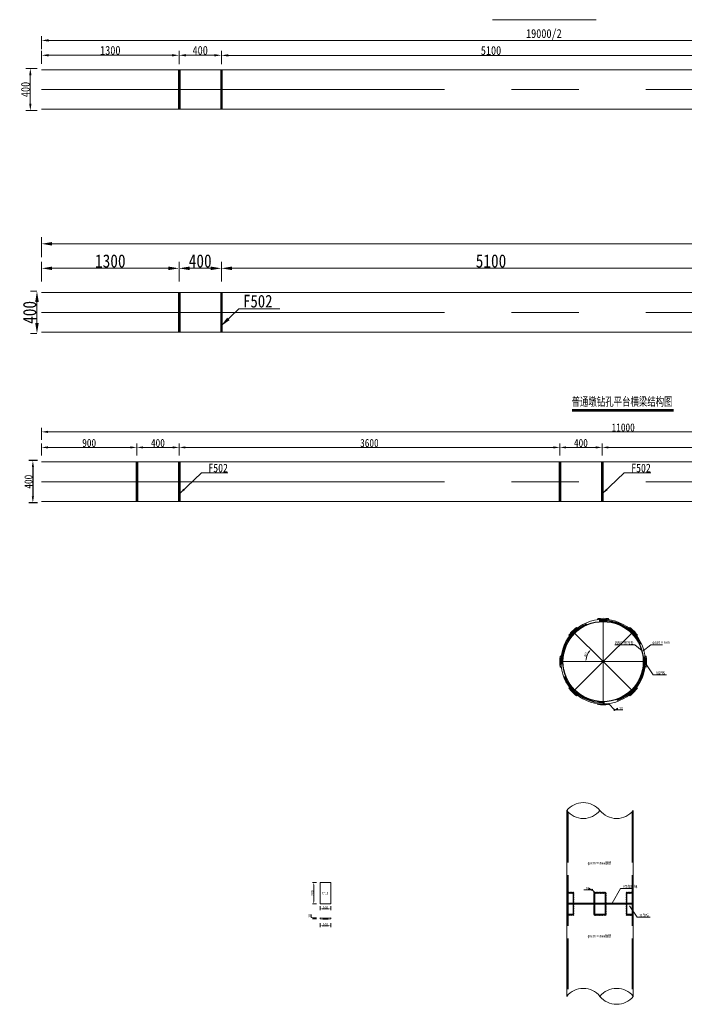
# Model space of a CAD drawing. Header units: millimetres. Extents: x -724662 to -98163, y -2532159 to 119496.
# Drawn here: x -100847.6 to -100784.5, y 114359.7 to 114452.8 of the extents above; entities that cross this region are included whole.
import ezdxf
from ezdxf.enums import TextEntityAlignment as Align

# ---------------------------------------------------------------- set-up
doc = ezdxf.new("R2010")
doc.units = ezdxf.units.MM
doc.header["$LTSCALE"] = 20
doc.linetypes.add('ACAD_ISO02W100', pattern=[15, 12, -3])
doc.linetypes.add('CENTER2', pattern=[28.575, 19.05, -3.175, 3.175, -3.175])
doc.layers.get('0').update_dxf_attribs({"lineweight": 25})
for name, color, linetype, lineweight in [('Fline', 6, 'Continuous', 18), ('中心线', 3, 'CENTER2', 13), ('文本', 7, 'Continuous', 13), ('标注', 1, 'Continuous', 13), ('粗实线', 7, 'Continuous', 25), ('细实线', 1, 'Continuous', 13)]:
    doc.layers.add(name, color=color, linetype=linetype, lineweight=lineweight)
doc.layers.add('钢构CAD-H形钢', color=152, linetype='Continuous')
doc.layers.add('钢构CAD-工字钢', color=6, linetype='Continuous')
doc.styles.get("Standard").update_dxf_attribs({"font": 'simsun.ttf', "width": 0.85})
doc.styles.add('文本1', font='simsun.ttf', dxfattribs={"width": 0.71, "height": 2.2})
doc.styles.add('样式 2', font='simsun.ttf')
doc.dimstyles.new('100-0.1', dxfattribs={"dimscale": 0.1, "dimtxt": 2.5, "dimasz": 2, "dimexe": 1.25, "dimexo": 1.25, "dimgap": 0.125, "dimtad": 1, "dimdec": 0, "dimlfac": 100, "dimdsep": 46, "dimtxsty": 'Standard', "dimcen": 0.001, "dimclrd": 256, "dimclre": 256, "dimclrt": 7, "dimadec": 4, "dimazin": 2, "dimtfac": 1, "dimtdec": 0, "dimtmove": 1, "dimatfit": 2, "dimfxlon": 1, "dimlwd": -1, "dimlwe": -1, "dimarcsym": 0})
doc.dimstyles.new('100-1÷2', dxfattribs={"dimscale": 0.5, "dimtxt": 2.5, "dimasz": 2, "dimexe": 1.25, "dimexo": 1.25, "dimgap": 0.125, "dimtad": 1, "dimdec": 0, "dimlfac": 100, "dimdsep": 46, "dimtxsty": 'Standard', "dimcen": 0.001, "dimclrd": 256, "dimclre": 256, "dimclrt": 7, "dimadec": 4, "dimazin": 2, "dimtfac": 1, "dimtdec": 0, "dimtmove": 1, "dimatfit": 2, "dimfxlon": 1, "dimlwd": -1, "dimlwe": -1, "dimarcsym": 0})
doc.dimstyles.new('100-1÷3', dxfattribs={"dimscale": 0.333333, "dimtxt": 2.5, "dimasz": 2, "dimexe": 1.25, "dimexo": 1.25, "dimgap": 0.125, "dimtad": 1, "dimdec": 0, "dimlfac": 100, "dimdsep": 46, "dimtxsty": 'Standard', "dimcen": 0.001, "dimclrd": 256, "dimclre": 256, "dimclrt": 7, "dimadec": 4, "dimazin": 2, "dimtfac": 1, "dimtdec": 0, "dimtmove": 1, "dimatfit": 2, "dimfxlon": 1, "dimlwd": -1, "dimlwe": -1, "dimarcsym": 0})
doc.dimstyles.new('100-1÷3.3', dxfattribs={"dimscale": 0.30303, "dimtxt": 2.5, "dimasz": 2, "dimexe": 1.25, "dimexo": 1.25, "dimgap": 0.125, "dimtad": 1, "dimdec": 0, "dimlfac": 100, "dimdsep": 46, "dimtxsty": 'Standard', "dimcen": 0.001, "dimclrd": 256, "dimclre": 256, "dimclrt": 7, "dimadec": 4, "dimazin": 2, "dimtfac": 1, "dimtdec": 0, "dimtmove": 1, "dimatfit": 2, "dimfxlon": 1, "dimlwd": -1, "dimlwe": -1, "dimarcsym": 0})

# ---------------------------------------------------------------- blocks, each defined once
blk = doc.blocks.new('*D540')
at = {"layer": 'Defpoints', "color": 0, "transparency": 16777216}
for p in [(-100819.163, 114369.171), (-100818.163, 114369.171), (-100818.163, 114368.683)]:
    blk.add_point(p, dxfattribs=at)
at = {"layer": '标注', "transparency": 16777216}
for p, q in [((-100819.163, 114368.933), (-100819.163, 114368.558)), ((-100818.963, 114368.683), (-100818.363, 114368.683))]:
    blk.add_line(p, q, dxfattribs=at)
at = {"layer": '标注', "linetype": 'ByBlock', "transparency": 16777216}
blk.add_line((-100818.163, 114368.933), (-100818.163, 114368.558), dxfattribs=at)
at = {"layer": '标注', "transparency": 16777216}
for points in [[(-100818.963, 114368.717), (-100818.963, 114368.65), (-100819.163, 114368.683)], [(-100818.363, 114368.717), (-100818.363, 114368.65), (-100818.163, 114368.683)]]:
    blk.add_solid(points, dxfattribs=at)
at = {"layer": '标注', "color": 7, "transparency": 16777216, "insert": (-100818.663, 114368.821), "char_height": 0.25, "attachment_point": 5}
blk.add_mtext('100', dxfattribs=at)
blk = doc.blocks.new('*D541')
at = {"layer": 'Defpoints', "color": 0, "transparency": 16777216}
for p in [(-100819.775, 114371.171), (-100819.163, 114371.171), (-100819.163, 114369.171)]:
    blk.add_point(p, dxfattribs=at)
at = {"layer": '标注', "linetype": 'ByBlock', "transparency": 16777216}
blk.add_line((-100819.525, 114371.171), (-100819.9, 114371.171), dxfattribs=at)
at = {"layer": '标注', "transparency": 16777216}
for p, q in [((-100819.775, 114369.371), (-100819.775, 114370.971)), ((-100819.525, 114369.171), (-100819.9, 114369.171))]:
    blk.add_line(p, q, dxfattribs=at)
for points in [[(-100819.809, 114370.971), (-100819.742, 114370.971), (-100819.775, 114371.171)], [(-100819.809, 114369.371), (-100819.742, 114369.371), (-100819.775, 114369.171)]]:
    blk.add_solid(points, dxfattribs=at)
at = {"layer": '标注', "color": 7, "transparency": 16777216, "insert": (-100819.913, 114370.171), "char_height": 0.25, "attachment_point": 5, "rotation": 90}
blk.add_mtext('200', dxfattribs=at)
blk = doc.blocks.new('*D542')
at = {"layer": 'Defpoints', "color": 0, "transparency": 16777216}
for p in [(-100819.755, 114367.849), (-100819.162, 114367.849), (-100819.178, 114367.751)]:
    blk.add_point(p, dxfattribs=at)
at = {"layer": '标注', "transparency": 16777216}
for p, q in [((-100820.024, 114367.881), (-100820.024, 114368.16)), ((-100819.755, 114367.8), (-100820.024, 114367.881)), ((-100819.755, 114367.751), (-100819.755, 114367.849)), ((-100819.755, 114367.751), (-100819.755, 114367.849)), ((-100819.505, 114367.751), (-100819.88, 114367.751))]:
    blk.add_line(p, q, dxfattribs=at)
at = {"layer": '标注', "linetype": 'ByBlock', "transparency": 16777216}
blk.add_line((-100819.505, 114367.849), (-100819.88, 114367.849), dxfattribs=at)
at = {"layer": '标注', "color": 7, "transparency": 16777216, "insert": (-100820.162, 114368.02), "char_height": 0.25, "attachment_point": 5, "rotation": 90}
blk.add_mtext('10', dxfattribs=at)
blk = doc.blocks.new('*D543')
at = {"layer": 'Defpoints', "color": 0, "transparency": 16777216}
for p in [(-100819.162, 114367.849), (-100818.164, 114367.849), (-100818.164, 114367.085)]:
    blk.add_point(p, dxfattribs=at)
at = {"layer": '标注', "transparency": 16777216}
for p, q in [((-100819.162, 114367.335), (-100819.162, 114366.96)), ((-100818.962, 114367.085), (-100818.364, 114367.085))]:
    blk.add_line(p, q, dxfattribs=at)
at = {"layer": '标注', "linetype": 'ByBlock', "transparency": 16777216}
blk.add_line((-100818.164, 114367.335), (-100818.164, 114366.96), dxfattribs=at)
at = {"layer": '标注', "transparency": 16777216}
for points in [[(-100818.962, 114367.118), (-100818.962, 114367.052), (-100819.162, 114367.085)], [(-100818.364, 114367.118), (-100818.364, 114367.052), (-100818.164, 114367.085)]]:
    blk.add_solid(points, dxfattribs=at)
at = {"layer": '标注', "color": 7, "transparency": 16777216, "insert": (-100818.663, 114367.222), "char_height": 0.25, "attachment_point": 5}
blk.add_mtext('100', dxfattribs=at)
blk = doc.blocks.new('*D595')
at = {"layer": 'Defpoints', "color": 0, "transparency": 16777216}
for p in [(-100794.632, 114394.305), (-100795.555, 114392.078), (-100793.817, 114392.893), (-100792.405, 114392.078), (-100792.405, 114392.078)]:
    blk.add_point(p, dxfattribs=at)
at = {"layer": '标注', "transparency": 16777216}
blk.add_arc((-100792.405, 114392.078), 1.63, 142.03349, 172.96651, dxfattribs=at)
for points in [[(-100793.715, 114393.103), (-100793.665, 114393.058), (-100793.558, 114393.23)], [(-100793.99, 114392.275), (-100794.056, 114392.279), (-100794.035, 114392.078)]]:
    blk.add_solid(points, dxfattribs=at)
at = {"layer": '标注', "color": 7, "transparency": 16777216, "insert": (-100794.038, 114392.754), "char_height": 0.25, "attachment_point": 5, "rotation": 67.5}
blk.add_mtext('45°', dxfattribs=at)
blk = doc.blocks.new('*U518')
for points in [[(-0.503, -1.918, -0.007936), (-0.602, -1.904, 0.241118), (-0.516, -2.017)], [(0.503, -1.918, 0.007936), (0.602, -1.904, -0.241118), (0.516, -2.017)]]:
    blk.add_hatch(color=256).paths.add_polyline_path(points)
at = {"layer": '中心线', "ltscale": 0.05}
blk.add_line((0, -1.95), (0, 2.05), dxfattribs=at)
at = {"layer": '标注'}
blk.add_lwpolyline([(0.5, -1.919, -0.062936), (-0.503, -1.918), (-0.515, -2.017, 0.063114), (0.516, -2.017)], format="xyb", close=True, dxfattribs=at)
blk = doc.blocks.new('*U519')
at = {"layer": '标注', "color": 0, "linetype": 'ByBlock', "lineweight": -2, "transparency": 16777216}
for p, rotation in [((-90015.316, 146591.57), 180), ((-90016.765, 146590.97), 224.9999999999999), ((-90013.866, 146590.97), 135), ((-90017.366, 146589.52), 270), ((-90016.765, 146588.071), 315.0000000000001), ((-90013.866, 146588.071), 45), ((-90013.266, 146589.52), 90)]:
    blk.add_blockref('*U518', p, dxfattribs=dict(at, rotation=rotation))
blk.add_blockref('*U518', (-90015.316, 146587.47), dxfattribs=at)
blk = doc.blocks.new('*D752')
at = {"layer": 'Defpoints', "color": 0, "transparency": 16777216}
for p in [(-100832.508, 114449.444), (-100845.508, 114448.207), (-100832.508, 114448.077)]:
    blk.add_point(p, dxfattribs=at)
at = {"layer": '标注', "transparency": 16777216}
for p, q in [((-100845.508, 114448.624), (-100845.508, 114449.861)), ((-100844.841, 114449.444), (-100833.174, 114449.444))]:
    blk.add_line(p, q, dxfattribs=at)
at = {"layer": '标注', "linetype": 'ByBlock', "transparency": 16777216}
blk.add_line((-100832.508, 114448.611), (-100832.508, 114449.861), dxfattribs=at)
at = {"layer": '标注', "transparency": 16777216}
for points in [[(-100844.841, 114449.555), (-100844.841, 114449.333), (-100845.508, 114449.444)], [(-100833.174, 114449.555), (-100833.174, 114449.333), (-100832.508, 114449.444)]]:
    blk.add_solid(points, dxfattribs=at)
at = {"layer": '标注', "color": 7, "transparency": 16777216, "insert": (-100839.008, 114449.902), "char_height": 0.8333, "attachment_point": 5}
blk.add_mtext('1300', dxfattribs=at)
blk = doc.blocks.new('*D753')
at = {"layer": 'Defpoints', "color": 0, "transparency": 16777216}
for p in [(-100828.508, 114449.444), (-100832.508, 114448.077), (-100828.508, 114448.077)]:
    blk.add_point(p, dxfattribs=at)
at = {"layer": '标注', "transparency": 16777216}
for p, q in [((-100832.508, 114448.611), (-100832.508, 114449.861)), ((-100831.841, 114449.444), (-100829.174, 114449.444))]:
    blk.add_line(p, q, dxfattribs=at)
at = {"layer": '标注', "linetype": 'ByBlock', "transparency": 16777216}
blk.add_line((-100828.508, 114448.611), (-100828.508, 114449.861), dxfattribs=at)
at = {"layer": '标注', "transparency": 16777216}
for points in [[(-100831.841, 114449.555), (-100831.841, 114449.333), (-100832.508, 114449.444)], [(-100829.174, 114449.555), (-100829.174, 114449.333), (-100828.508, 114449.444)]]:
    blk.add_solid(points, dxfattribs=at)
at = {"layer": '标注', "color": 7, "transparency": 16777216, "insert": (-100830.508, 114449.902), "char_height": 0.8333, "attachment_point": 5}
blk.add_mtext('400', dxfattribs=at)
blk = doc.blocks.new('*D754')
at = {"layer": 'Defpoints', "color": 0, "transparency": 16777216}
for p in [(-100777.508, 114449.433), (-100828.508, 114448.077), (-100777.508, 114448.077)]:
    blk.add_point(p, dxfattribs=at)
at = {"layer": '标注', "transparency": 16777216}
for p, q in [((-100828.508, 114448.599), (-100828.508, 114449.849)), ((-100827.841, 114449.433), (-100778.174, 114449.433))]:
    blk.add_line(p, q, dxfattribs=at)
at = {"layer": '标注', "linetype": 'ByBlock', "transparency": 16777216}
blk.add_line((-100777.508, 114448.599), (-100777.508, 114449.849), dxfattribs=at)
at = {"layer": '标注', "transparency": 16777216}
for points in [[(-100827.841, 114449.544), (-100827.841, 114449.322), (-100828.508, 114449.433)], [(-100778.174, 114449.544), (-100778.174, 114449.322), (-100777.508, 114449.433)]]:
    blk.add_solid(points, dxfattribs=at)
at = {"layer": '标注', "color": 7, "transparency": 16777216, "insert": (-100803.008, 114449.891), "char_height": 0.8333, "attachment_point": 5}
blk.add_mtext('5100', dxfattribs=at)
blk = doc.blocks.new('*D756')
at = {"layer": 'Defpoints', "color": 0, "transparency": 16777216}
for p in [(-100845.508, 114448.207), (-100846.571, 114444.207), (-100845.508, 114444.207)]:
    blk.add_point(p, dxfattribs=at)
at = {"layer": '标注', "transparency": 16777216}
for p, q in [((-100845.924, 114448.207), (-100846.988, 114448.207)), ((-100846.571, 114447.541), (-100846.571, 114444.874))]:
    blk.add_line(p, q, dxfattribs=at)
at = {"layer": '标注', "linetype": 'ByBlock', "transparency": 16777216}
blk.add_line((-100845.924, 114444.207), (-100846.988, 114444.207), dxfattribs=at)
at = {"layer": '标注', "transparency": 16777216}
for points in [[(-100846.682, 114447.541), (-100846.46, 114447.541), (-100846.571, 114448.207)], [(-100846.682, 114444.874), (-100846.46, 114444.874), (-100846.571, 114444.207)]]:
    blk.add_solid(points, dxfattribs=at)
at = {"layer": '标注', "color": 7, "transparency": 16777216, "insert": (-100847.029, 114446.207), "char_height": 0.8333, "attachment_point": 5, "rotation": 90}
blk.add_mtext('400', dxfattribs=at)
blk = doc.blocks.new('*D757')
at = {"layer": 'Defpoints', "color": 0, "transparency": 16777216}
for p in [(-100750.508, 114450.849), (-100845.508, 114448.207), (-100750.508, 114448.207)]:
    blk.add_point(p, dxfattribs=at)
at = {"layer": '标注', "transparency": 16777216}
for p, q in [((-100845.508, 114450.015), (-100845.508, 114451.265)), ((-100844.841, 114450.849), (-100751.174, 114450.849))]:
    blk.add_line(p, q, dxfattribs=at)
at = {"layer": '标注', "linetype": 'ByBlock', "transparency": 16777216}
blk.add_line((-100750.508, 114450.015), (-100750.508, 114451.265), dxfattribs=at)
at = {"layer": '标注', "transparency": 16777216}
for points in [[(-100844.841, 114450.96), (-100844.841, 114450.737), (-100845.508, 114450.849)], [(-100751.174, 114450.96), (-100751.174, 114450.737), (-100750.508, 114450.849)]]:
    blk.add_solid(points, dxfattribs=at)
at = {"layer": '标注', "color": 7, "transparency": 16777216, "insert": (-100798.008, 114451.398), "char_height": 0.8333, "attachment_point": 5}
blk.add_mtext('19000/2', dxfattribs=at)
blk = doc.blocks.new('*D758')
at = {"layer": 'Defpoints', "color": 0, "transparency": 16777216}
for p in [(-100832.508, 114429.287), (-100845.508, 114427.115), (-100832.508, 114426.985)]:
    blk.add_point(p, dxfattribs=at)
at = {"layer": '标注', "transparency": 16777216}
for p, q in [((-100845.508, 114428.037), (-100845.508, 114429.912)), ((-100844.508, 114429.287), (-100833.508, 114429.287))]:
    blk.add_line(p, q, dxfattribs=at)
at = {"layer": '标注', "linetype": 'ByBlock', "transparency": 16777216}
blk.add_line((-100832.508, 114428.037), (-100832.508, 114429.912), dxfattribs=at)
at = {"layer": '标注', "transparency": 16777216}
for points in [[(-100844.508, 114429.454), (-100844.508, 114429.121), (-100845.508, 114429.287)], [(-100833.508, 114429.454), (-100833.508, 114429.121), (-100832.508, 114429.287)]]:
    blk.add_solid(points, dxfattribs=at)
at = {"layer": '标注', "color": 7, "transparency": 16777216, "insert": (-100839.008, 114429.975), "char_height": 1.25, "attachment_point": 5}
blk.add_mtext('1300', dxfattribs=at)
blk = doc.blocks.new('*D759')
at = {"layer": 'Defpoints', "color": 0, "transparency": 16777216}
for p in [(-100828.508, 114429.287), (-100832.508, 114426.985), (-100828.508, 114426.985)]:
    blk.add_point(p, dxfattribs=at)
at = {"layer": '标注', "transparency": 16777216}
for p, q in [((-100832.508, 114428.037), (-100832.508, 114429.912)), ((-100831.508, 114429.287), (-100829.508, 114429.287))]:
    blk.add_line(p, q, dxfattribs=at)
at = {"layer": '标注', "linetype": 'ByBlock', "transparency": 16777216}
blk.add_line((-100828.508, 114428.037), (-100828.508, 114429.912), dxfattribs=at)
at = {"layer": '标注', "transparency": 16777216}
for points in [[(-100831.508, 114429.454), (-100831.508, 114429.121), (-100832.508, 114429.287)], [(-100829.508, 114429.454), (-100829.508, 114429.121), (-100828.508, 114429.287)]]:
    blk.add_solid(points, dxfattribs=at)
at = {"layer": '标注', "color": 7, "transparency": 16777216, "insert": (-100830.508, 114429.975), "char_height": 1.25, "attachment_point": 5}
blk.add_mtext('400', dxfattribs=at)
blk = doc.blocks.new('*D760')
at = {"layer": 'Defpoints', "color": 0, "transparency": 16777216}
for p in [(-100777.508, 114429.287), (-100828.508, 114426.985), (-100777.508, 114426.985)]:
    blk.add_point(p, dxfattribs=at)
at = {"layer": '标注', "transparency": 16777216}
for p, q in [((-100828.508, 114428.037), (-100828.508, 114429.912)), ((-100827.508, 114429.287), (-100778.508, 114429.287))]:
    blk.add_line(p, q, dxfattribs=at)
at = {"layer": '标注', "linetype": 'ByBlock', "transparency": 16777216}
blk.add_line((-100777.508, 114428.037), (-100777.508, 114429.912), dxfattribs=at)
at = {"layer": '标注', "transparency": 16777216}
for points in [[(-100827.508, 114429.454), (-100827.508, 114429.121), (-100828.508, 114429.287)], [(-100778.508, 114429.454), (-100778.508, 114429.121), (-100777.508, 114429.287)]]:
    blk.add_solid(points, dxfattribs=at)
at = {"layer": '标注', "color": 7, "transparency": 16777216, "insert": (-100803.008, 114429.975), "char_height": 1.25, "attachment_point": 5}
blk.add_mtext('5100', dxfattribs=at)
blk = doc.blocks.new('*D767')
at = {"layer": 'Defpoints', "color": 0, "transparency": 16777216}
for p in [(-100655.508, 114431.608), (-100845.508, 114427.115), (-100655.508, 114427.115)]:
    blk.add_point(p, dxfattribs=at)
at = {"layer": '标注', "transparency": 16777216}
for p, q in [((-100845.508, 114430.358), (-100845.508, 114432.233)), ((-100844.508, 114431.608), (-100656.508, 114431.608))]:
    blk.add_line(p, q, dxfattribs=at)
at = {"layer": '标注', "linetype": 'ByBlock', "transparency": 16777216}
blk.add_line((-100655.508, 114430.358), (-100655.508, 114432.233), dxfattribs=at)
at = {"layer": '标注', "transparency": 16777216}
for points in [[(-100844.508, 114431.774), (-100844.508, 114431.441), (-100845.508, 114431.608)], [(-100656.508, 114431.774), (-100656.508, 114431.441), (-100655.508, 114431.608)]]:
    blk.add_solid(points, dxfattribs=at)
at = {"layer": '标注', "color": 7, "transparency": 16777216, "insert": (-100750.508, 114432.295), "char_height": 1.25, "attachment_point": 5}
blk.add_mtext('19000', dxfattribs=at)
blk = doc.blocks.new('*D768')
at = {"layer": 'Defpoints', "color": 0, "transparency": 16777216}
for p in [(-100836.508, 114412.344), (-100845.508, 114411.097), (-100836.508, 114410.967)]:
    blk.add_point(p, dxfattribs=at)
at = {"layer": '标注', "transparency": 16777216}
for p, q in [((-100845.508, 114411.586), (-100845.508, 114412.722)), ((-100844.902, 114412.344), (-100837.114, 114412.344))]:
    blk.add_line(p, q, dxfattribs=at)
at = {"layer": '标注', "linetype": 'ByBlock', "transparency": 16777216}
blk.add_line((-100836.508, 114411.586), (-100836.508, 114412.722), dxfattribs=at)
at = {"layer": '标注', "transparency": 16777216}
for points in [[(-100844.902, 114412.445), (-100844.902, 114412.243), (-100845.508, 114412.344)], [(-100837.114, 114412.445), (-100837.114, 114412.243), (-100836.508, 114412.344)]]:
    blk.add_solid(points, dxfattribs=at)
at = {"layer": '标注', "color": 7, "transparency": 16777216, "insert": (-100841.008, 114412.76), "char_height": 0.7576, "attachment_point": 5}
blk.add_mtext('900', dxfattribs=at)
blk = doc.blocks.new('*D769')
at = {"layer": 'Defpoints', "color": 0, "transparency": 16777216}
for p in [(-100832.508, 114412.344), (-100836.508, 114410.967), (-100832.508, 114410.967)]:
    blk.add_point(p, dxfattribs=at)
at = {"layer": '标注', "transparency": 16777216}
for p, q in [((-100836.508, 114411.586), (-100836.508, 114412.722)), ((-100835.902, 114412.344), (-100833.114, 114412.344))]:
    blk.add_line(p, q, dxfattribs=at)
at = {"layer": '标注', "linetype": 'ByBlock', "transparency": 16777216}
blk.add_line((-100832.508, 114411.586), (-100832.508, 114412.722), dxfattribs=at)
at = {"layer": '标注', "transparency": 16777216}
for points in [[(-100835.902, 114412.445), (-100835.902, 114412.243), (-100836.508, 114412.344)], [(-100833.114, 114412.445), (-100833.114, 114412.243), (-100832.508, 114412.344)]]:
    blk.add_solid(points, dxfattribs=at)
at = {"layer": '标注', "color": 7, "transparency": 16777216, "insert": (-100834.508, 114412.76), "char_height": 0.7576, "attachment_point": 5}
blk.add_mtext('400', dxfattribs=at)
blk = doc.blocks.new('*D770')
at = {"layer": 'Defpoints', "color": 0, "transparency": 16777216}
for p in [(-100796.508, 114412.344), (-100832.508, 114410.967), (-100796.508, 114410.967)]:
    blk.add_point(p, dxfattribs=at)
at = {"layer": '标注', "transparency": 16777216}
for p, q in [((-100832.508, 114411.586), (-100832.508, 114412.722)), ((-100831.902, 114412.344), (-100797.114, 114412.344))]:
    blk.add_line(p, q, dxfattribs=at)
at = {"layer": '标注', "linetype": 'ByBlock', "transparency": 16777216}
blk.add_line((-100796.508, 114411.586), (-100796.508, 114412.722), dxfattribs=at)
at = {"layer": '标注', "transparency": 16777216}
for points in [[(-100831.902, 114412.445), (-100831.902, 114412.243), (-100832.508, 114412.344)], [(-100797.114, 114412.445), (-100797.114, 114412.243), (-100796.508, 114412.344)]]:
    blk.add_solid(points, dxfattribs=at)
at = {"layer": '标注', "color": 7, "transparency": 16777216, "insert": (-100814.508, 114412.76), "char_height": 0.7576, "attachment_point": 5}
blk.add_mtext('3600', dxfattribs=at)
blk = doc.blocks.new('*D771')
at = {"layer": 'Defpoints', "color": 0, "transparency": 16777216}
for p in [(-100792.508, 114412.344), (-100796.508, 114410.967), (-100792.508, 114410.967)]:
    blk.add_point(p, dxfattribs=at)
at = {"layer": '标注', "transparency": 16777216}
for p, q in [((-100796.508, 114411.586), (-100796.508, 114412.722)), ((-100795.902, 114412.344), (-100793.114, 114412.344))]:
    blk.add_line(p, q, dxfattribs=at)
at = {"layer": '标注', "linetype": 'ByBlock', "transparency": 16777216}
blk.add_line((-100792.508, 114411.586), (-100792.508, 114412.722), dxfattribs=at)
at = {"layer": '标注', "transparency": 16777216}
for points in [[(-100795.902, 114412.445), (-100795.902, 114412.243), (-100796.508, 114412.344)], [(-100793.114, 114412.445), (-100793.114, 114412.243), (-100792.508, 114412.344)]]:
    blk.add_solid(points, dxfattribs=at)
at = {"layer": '标注', "color": 7, "transparency": 16777216, "insert": (-100794.508, 114412.76), "char_height": 0.7576, "attachment_point": 5}
blk.add_mtext('400', dxfattribs=at)
blk = doc.blocks.new('*D772')
at = {"layer": 'Defpoints', "color": 0, "transparency": 16777216}
for p in [(-100751.508, 114412.344), (-100792.508, 114410.967), (-100751.508, 114410.967)]:
    blk.add_point(p, dxfattribs=at)
at = {"layer": '标注', "transparency": 16777216}
for p, q in [((-100792.508, 114411.586), (-100792.508, 114412.722)), ((-100791.902, 114412.344), (-100752.114, 114412.344))]:
    blk.add_line(p, q, dxfattribs=at)
at = {"layer": '标注', "linetype": 'ByBlock', "transparency": 16777216}
blk.add_line((-100751.508, 114411.586), (-100751.508, 114412.722), dxfattribs=at)
at = {"layer": '标注', "transparency": 16777216}
for points in [[(-100791.902, 114412.445), (-100791.902, 114412.243), (-100792.508, 114412.344)], [(-100752.114, 114412.445), (-100752.114, 114412.243), (-100751.508, 114412.344)]]:
    blk.add_solid(points, dxfattribs=at)
at = {"layer": '标注', "color": 7, "transparency": 16777216, "insert": (-100772.008, 114412.76), "char_height": 0.7576, "attachment_point": 5}
blk.add_mtext('4100', dxfattribs=at)
blk = doc.blocks.new('*D775')
at = {"layer": 'Defpoints', "color": 0, "transparency": 16777216}
for p in [(-100735.508, 114413.814), (-100845.508, 114411.097), (-100735.508, 114411.097)]:
    blk.add_point(p, dxfattribs=at)
at = {"layer": '标注', "transparency": 16777216}
for p, q in [((-100845.508, 114413.056), (-100845.508, 114414.192)), ((-100844.902, 114413.814), (-100736.114, 114413.814))]:
    blk.add_line(p, q, dxfattribs=at)
at = {"layer": '标注', "linetype": 'ByBlock', "transparency": 16777216}
blk.add_line((-100735.508, 114413.056), (-100735.508, 114414.192), dxfattribs=at)
at = {"layer": '标注', "transparency": 16777216}
for points in [[(-100844.902, 114413.915), (-100844.902, 114413.713), (-100845.508, 114413.814)], [(-100736.114, 114413.915), (-100736.114, 114413.713), (-100735.508, 114413.814)]]:
    blk.add_solid(points, dxfattribs=at)
at = {"layer": '标注', "color": 7, "transparency": 16777216, "insert": (-100790.508, 114414.23), "char_height": 0.7576, "attachment_point": 5}
blk.add_mtext('11000', dxfattribs=at)
blk = doc.blocks.new('*D786')
at = {"layer": 'Defpoints', "color": 0, "transparency": 16777216}
for p in [(-100845.508, 114411.097), (-100846.33, 114407.097), (-100845.508, 114407.097)]:
    blk.add_point(p, dxfattribs=at)
at = {"layer": '钢构CAD-工字钢', "transparency": 16777216}
for p, q in [((-100845.887, 114411.097), (-100846.709, 114411.097)), ((-100846.33, 114410.491), (-100846.33, 114407.703))]:
    blk.add_line(p, q, dxfattribs=at)
at = {"layer": '钢构CAD-工字钢', "linetype": 'ByBlock', "transparency": 16777216}
blk.add_line((-100845.887, 114407.097), (-100846.709, 114407.097), dxfattribs=at)
at = {"layer": '钢构CAD-工字钢', "transparency": 16777216}
for points in [[(-100846.431, 114410.491), (-100846.229, 114410.491), (-100846.33, 114411.097)], [(-100846.431, 114407.703), (-100846.229, 114407.703), (-100846.33, 114407.097)]]:
    blk.add_solid(points, dxfattribs=at)
at = {"layer": '钢构CAD-工字钢', "color": 7, "transparency": 16777216, "insert": (-100846.747, 114409.097), "char_height": 0.7576, "attachment_point": 5, "rotation": 90}
blk.add_mtext('400', dxfattribs=at)
blk = doc.blocks.new('*D787')
at = {"layer": 'Defpoints', "color": 0, "transparency": 16777216}
for p in [(-100845.508, 114427.115), (-100845.943, 114423.115), (-100845.508, 114423.115)]:
    blk.add_point(p, dxfattribs=at)
at = {"layer": '标注', "transparency": 16777216}
for p, q in [((-100845.943, 114427.115), (-100846.568, 114427.115)), ((-100845.943, 114426.115), (-100845.943, 114424.115))]:
    blk.add_line(p, q, dxfattribs=at)
at = {"layer": '标注', "linetype": 'ByBlock', "transparency": 16777216}
blk.add_line((-100845.943, 114423.115), (-100846.568, 114423.115), dxfattribs=at)
at = {"layer": '标注', "transparency": 16777216}
for points in [[(-100846.109, 114426.115), (-100845.776, 114426.115), (-100845.943, 114427.115)], [(-100846.109, 114424.115), (-100845.776, 114424.115), (-100845.943, 114423.115)]]:
    blk.add_solid(points, dxfattribs=at)
at = {"layer": '标注', "color": 7, "transparency": 16777216, "insert": (-100846.63, 114425.115), "char_height": 1.25, "attachment_point": 5, "rotation": 90}
blk.add_mtext('400', dxfattribs=at)

msp = doc.modelspace()

# ---------------------------------------------------------------- hatches: boundary and pattern name
h = msp.add_hatch()
h.set_pattern_fill('ANSI31', color=256, scale=0.01, angle=350, style=0)
h.set_pattern_definition([(35, (-10305.781184, -28726.788748), (-0.018211051854, 0.026008077406), [])])
h.paths.add_polyline_path([(-100795.1729, 114370.264), (-100795.8329, 114370.264), (-100795.8329, 114368.104), (-100795.1729, 114368.104)])
h.paths.add_polyline_path([(-100795.7529, 114368.184), (-100795.7529, 114370.184), (-100795.2529, 114370.184), (-100795.2529, 114368.184)], flags=16)
h = msp.add_hatch()
h.set_pattern_fill('ANSI31', color=256, scale=0.01, angle=350, style=0)
h.set_pattern_definition([(35, (-10302.655942, -28726.788748), (-0.018211051854, 0.026008077406), [])])
h.paths.add_polyline_path([(-100792.1229, 114368.104), (-100792.1229, 114370.264), (-100793.2829, 114370.264), (-100793.2829, 114368.104)])
h.paths.add_polyline_path([(-100793.2029, 114368.184), (-100793.2029, 114370.184), (-100792.2029, 114370.184), (-100792.2029, 114368.184)], flags=16)
h = msp.add_hatch()
h.set_pattern_fill('ANSI31', color=256, scale=0.01, angle=350, style=0)
h.set_pattern_definition([(145, (-191279.624634, -28726.788748), (0.018211051854, 0.026008077406), [])])
h.paths.add_polyline_path([(-100790.2329, 114370.264), (-100789.5729, 114370.264), (-100789.5729, 114368.104), (-100790.2329, 114368.104)])
h.paths.add_polyline_path([(-100789.6529, 114368.184), (-100789.6529, 114370.184), (-100790.1529, 114370.184), (-100790.1529, 114368.184)], flags=16)

# ---------------------------------------------------------------- linework, layer by layer
at = {"color": 7}
for p, q in [((-100791.0485, 114387.6831), (-100791.2013, 114387.5155)), ((-100791.0485, 114387.5155), (-100791.0485, 114387.6831)), ((-100793.7344, 114370.6546), (-100793.5816, 114370.4871)), ((-100793.7344, 114370.4871), (-100793.7344, 114370.6546))]:
    msp.add_line(p, q, dxfattribs=at)
at = {"color": 2, "linetype": 'ACAD_ISO02W100', "ltscale": 0.02}
for p, q in [((-100795.7529, 114377.8744), (-100795.7529, 114360.5242)), ((-100789.6529, 114377.8744), (-100789.6529, 114360.5242))]:
    msp.add_line(p, q, dxfattribs=at)
msp.add_circle((-100792.405, 114392.0776), 3.9, dxfattribs=at)
at = {"color": 4, "ltscale": 0.02}
msp.add_circle((-100792.405, 114392.0776), 3.8, dxfattribs=at)
at = {"layer": 'Fline', "color": 1}
for centre, start, end in [((-100794.2779, 114376.7159), 38.949383, 141.050617), ((-100794.2779, 114379.2621), 218.949383, 321.050617), ((-100791.1279, 114379.2621), 218.949383, 321.050617), ((-100794.2779, 114359.1364), 38.949383, 141.050617), ((-100791.1279, 114359.1364), 38.949383, 141.050617), ((-100791.1279, 114361.6827), 218.949383, 321.050617)]:
    msp.add_arc(centre, 2.0252, start, end, dxfattribs=at)
at = {"layer": '中心线', "ltscale": 0.1}
for p, q in [((-100845.5077, 114446.2074), (-100750.3987, 114446.2074)), ((-100845.5077, 114425.1146), (-100655.5077, 114425.1146)), ((-100845.5077, 114409.0969), (-100735.5077, 114409.0969))]:
    msp.add_line(p, q, dxfattribs=at)
at = {"layer": '标注'}
for p, q in [((-100791.33, 114387.5155), (-100791.8607, 114388.0977)), ((-100790.5573, 114387.5155), (-100791.33, 114387.5155)), ((-100795.8529, 114377.989), (-100795.8529, 114360.4095)), ((-100789.5529, 114377.989), (-100789.5529, 114360.4095)), ((-100794.2318, 114370.4871), (-100793.4529, 114370.4871)), ((-100793.4529, 114370.4871), (-100793.2029, 114370.2255)), ((-100789.6529, 114369.234), (-100795.7529, 114369.234)), ((-100789.6529, 114369.134), (-100795.7529, 114369.134))]:
    msp.add_line(p, q, dxfattribs=at)
for points in [[(-100819.1629, 114371.1715), (-100818.1629, 114371.1715), (-100818.1629, 114369.1715), (-100819.1629, 114369.1715)], [(-100795.7529, 114370.184), (-100795.2529, 114370.184), (-100795.2529, 114368.184), (-100795.7529, 114368.184)], [(-100793.2029, 114370.184), (-100792.2029, 114370.184), (-100792.2029, 114368.184), (-100793.2029, 114368.184)], [(-100789.6529, 114370.184), (-100790.1529, 114370.184), (-100790.1529, 114368.184), (-100789.6529, 114368.184)]]:
    msp.add_lwpolyline(points, close=True, dxfattribs=at)
msp.add_lwpolyline([(-100818.165, 114367.8496, -0.0796162), (-100819.1619, 114367.8496), (-100819.1777, 114367.7509, 0.0796162), (-100818.1492, 114367.7509)], format="xyb", close=True, dxfattribs=at)
for centre, radius in [((-100792.405, 114392.0776), 4), ((-100791.33, 114387.5155), 0.0489), ((-100793.4529, 114370.4871), 0.0489)]:
    msp.add_circle(centre, radius, dxfattribs=at)
at = {"layer": '粗实线', "lineweight": 40}
msp.add_lwpolyline([(-100795.3447, 114415.8867), (-100785.7412, 114415.8867)], dxfattribs=at)
at = {"layer": '细实线'}
for p, q in [((-100802.8812, 114452.8098), (-100793.0498, 114452.8098)), ((-100795.3447, 114415.7801), (-100785.7412, 114415.7801))]:
    msp.add_line(p, q, dxfattribs=at)
at = {"layer": '细实线', "color": 0}
for p, q in [((-100845.5077, 114448.0774), (-100750.5077, 114448.0774)), ((-100845.5077, 114444.3374), (-100750.5077, 114444.3374)), ((-100845.5077, 114426.9846), (-100655.5077, 114426.9846)), ((-100845.5077, 114423.2446), (-100655.5077, 114423.2446)), ((-100845.5077, 114410.9669), (-100735.5077, 114410.9669)), ((-100845.5077, 114407.2269), (-100735.5077, 114407.2269))]:
    msp.add_line(p, q, dxfattribs=at)
at = {"layer": '钢构CAD-H形钢', "color": 0, "const_width": 0.005}
msp.add_lwpolyline([(-100750.5077, 114448.2074), (-100845.5077, 114448.2074), (-100845.5077, 114444.2074), (-100750.5077, 114444.2074)], dxfattribs=at)
for points in [[(-100845.5077, 114423.1146), (-100655.5077, 114423.1146), (-100655.5077, 114427.1146), (-100845.5077, 114427.1146)], [(-100845.5077, 114407.0969), (-100735.5077, 114407.0969), (-100735.5077, 114411.0969), (-100845.5077, 114411.0969)]]:
    msp.add_lwpolyline(points, close=True, dxfattribs=at)
at = {"layer": '钢构CAD-工字钢'}
for p, q in [((-100832.5677, 114448.0774), (-100832.5677, 114444.3374)), ((-100832.4477, 114448.0774), (-100832.4477, 114444.3374)), ((-100828.5677, 114448.0774), (-100828.5677, 114444.3374)), ((-100828.4477, 114448.0774), (-100828.4477, 114444.3374)), ((-100832.5677, 114426.9846), (-100832.5677, 114423.2446)), ((-100832.4477, 114426.9846), (-100832.4477, 114423.2446)), ((-100828.5677, 114426.9846), (-100828.5677, 114423.2446)), ((-100828.4477, 114426.9846), (-100828.4477, 114423.2446)), ((-100836.5677, 114410.9669), (-100836.5677, 114407.2269)), ((-100836.4477, 114410.9669), (-100836.4477, 114407.2269)), ((-100832.5677, 114410.9669), (-100832.5677, 114407.2269)), ((-100832.4477, 114410.9669), (-100832.4477, 114407.2269)), ((-100796.5677, 114410.9669), (-100796.5677, 114407.2269)), ((-100796.4477, 114410.9669), (-100796.4477, 114407.2269)), ((-100792.5677, 114410.9669), (-100792.5677, 114407.2269)), ((-100792.4477, 114410.9669), (-100792.4477, 114407.2269))]:
    msp.add_line(p, q, dxfattribs=at)
at = {"layer": '钢构CAD-工字钢', "color": 3}
for p, q in [((-100832.5077, 114448.0774), (-100832.5077, 114444.3374)), ((-100828.5077, 114448.0774), (-100828.5077, 114444.3374)), ((-100832.5077, 114426.9846), (-100832.5077, 114423.2446)), ((-100828.5077, 114426.9846), (-100828.5077, 114423.2446)), ((-100836.5077, 114410.9669), (-100836.5077, 114407.2269)), ((-100832.5077, 114410.9669), (-100832.5077, 114407.2269)), ((-100796.5077, 114410.9669), (-100796.5077, 114407.2269)), ((-100792.5077, 114410.9669), (-100792.5077, 114407.2269))]:
    msp.add_line(p, q, dxfattribs=at)

# ---------------------------------------------------------------- block references
at = {"layer": '标注'}
msp.add_blockref('*U519', (-10777.0892, -32197.4425), dxfattribs=at)

# ---------------------------------------------------------------- texts
at = {"style": '样式 2', "width": 0.7}
msp.add_text('t=10', height=0.25, dxfattribs=at).set_placement((-100818.689, 114370.1651), align=Align.MIDDLE_CENTER)
at = {"color": 7, "insert": (-100794.0616, 114370.5158), "char_height": 0.25, "attachment_point": 7}
msp.add_mtext('10', dxfattribs=at)
at = {"layer": '文本', "insert": (-100790.6158, 114416.6286), "char_height": 0.8, "width": 10.180934, "attachment_point": 5, "style": '文本1'}
msp.add_mtext('普通墩钻孔平台横梁结构图', dxfattribs=at)
at = {"layer": '标注', "color": 0, "attachment_point": 9}
for insert, char_height in [((-100823.6724, 114425.5624), 1.2), ((-100827.8861, 114409.9872), 0.8), ((-100787.9, 114409.9872), 0.8)]:
    msp.add_mtext('F502', dxfattribs=dict(at, insert=insert, char_height=char_height))
at = {"layer": '标注', "color": 7, "char_height": 0.25}
for s, insert, attachment_point in [('内侧环形衬垫', (-100789.525, 114393.7038), 9), ('φ630×8mm', (-100787.7878, 114393.7038), 7), ('加劲板', (-100787.4273, 114390.8534), 7), ('10', (-100790.9015, 114387.5442), 7), ('φ630×8mm钢管', (-100793.88, 114372.8164), 7), ('V形坡口焊', (-100790.5353, 114370.6423), 7), ('加劲板', (-100788.9539, 114367.9312), 7), ('φ630×8mm钢管', (-100793.88, 114365.9141), 7)]:
    msp.add_mtext(s, dxfattribs=dict(at, insert=insert, attachment_point=attachment_point))

# ---------------------------------------------------------------- dimensions: what is measured, and where the dimension line sits
at = {"layer": '标注'}
dim = msp.add_linear_dim(base=(-100750.5077, 114450.8485), p1=(-100845.5077, 114448.2074), p2=(-100750.5077, 114448.2074), text='19000/2', dimstyle='100-1÷3', dxfattribs=at)
dim.commit()
dim.dimension.update_dxf_attribs({"geometry": '*D757', "text_midpoint": (-100798.0077, 114451.3976)})
for base, p1, p2, dimstyle, picture, middle in [((-100832.5077, 114449.444), (-100845.5077, 114448.2074), (-100832.5077, 114448.0774), '100-1÷3', '*D752', (-100839.0077, 114449.9023)), ((-100828.5077, 114449.444), (-100832.5077, 114448.0774), (-100828.5077, 114448.0774), '100-1÷3', '*D753', (-100830.5077, 114449.9023)), ((-100777.5077, 114449.4327), (-100828.5077, 114448.0774), (-100777.5077, 114448.0774), '100-1÷3', '*D754', (-100803.0077, 114449.891)), ((-100655.5077, 114431.6077), (-100845.5077, 114427.1146), (-100655.5077, 114427.1146), '100-1÷2', '*D767', (-100750.5077, 114432.2952)), ((-100832.5077, 114429.2873), (-100845.5077, 114427.1146), (-100832.5077, 114426.9846), '100-1÷2', '*D758', (-100839.0077, 114429.9748)), ((-100828.5077, 114429.2873), (-100832.5077, 114426.9846), (-100828.5077, 114426.9846), '100-1÷2', '*D759', (-100830.5077, 114429.9748)), ((-100777.5077, 114429.2873), (-100828.5077, 114426.9846), (-100777.5077, 114426.9846), '100-1÷2', '*D760', (-100803.0077, 114429.9748)), ((-100735.5077, 114413.8136), (-100845.5077, 114411.0969), (-100735.5077, 114411.0969), '100-1÷3.3', '*D775', (-100790.5077, 114414.2303)), ((-100836.5077, 114412.3437), (-100845.5077, 114411.0969), (-100836.5077, 114410.9669), '100-1÷3.3', '*D768', (-100841.0077, 114412.7603)), ((-100832.5077, 114412.3437), (-100836.5077, 114410.9669), (-100832.5077, 114410.9669), '100-1÷3.3', '*D769', (-100834.5077, 114412.7603)), ((-100796.5077, 114412.3437), (-100832.5077, 114410.9669), (-100796.5077, 114410.9669), '100-1÷3.3', '*D770', (-100814.5077, 114412.7603)), ((-100792.5077, 114412.3437), (-100796.5077, 114410.9669), (-100792.5077, 114410.9669), '100-1÷3.3', '*D771', (-100794.5077, 114412.7603)), ((-100751.5077, 114412.3437), (-100792.5077, 114410.9669), (-100751.5077, 114410.9669), '100-1÷3.3', '*D772', (-100772.0077, 114412.7603)), ((-100818.1629, 114368.6833), (-100819.1629, 114369.1715), (-100818.1629, 114369.1715), '100-0.1', '*D540', (-100818.6629, 114368.8208)), ((-100818.1638, 114367.085), (-100819.1619, 114367.8494), (-100818.1638, 114367.8494), '100-0.1', '*D543', (-100818.6629, 114367.2225))]:
    dim = msp.add_linear_dim(base=base, p1=p1, p2=p2, dimstyle=dimstyle, dxfattribs=at)
    dim.commit()
    dim.dimension.update_dxf_attribs({"geometry": picture, "text_midpoint": middle})
for base, p1, p2, dimstyle, picture, middle in [((-100846.5709, 114444.2074), (-100845.5077, 114448.2074), (-100845.5077, 114444.2074), '100-1÷3', '*D756', (-100847.0292, 114446.2074)), ((-100845.9427, 114423.1146), (-100845.5077, 114427.1146), (-100845.5077, 114423.1146), '100-1÷2', '*D787', (-100846.6302, 114425.1146)), ((-100819.7752, 114371.1715), (-100819.1629, 114369.1715), (-100819.1629, 114371.1715), '100-0.1', '*D541', (-100819.9127, 114370.1715)), ((-100819.7554, 114367.8494), (-100819.1777, 114367.7509), (-100819.1619, 114367.8494), '100-0.1', '*D542', (-100820.1617, 114367.8933))]:
    dim = msp.add_linear_dim(base=base, p1=p1, p2=p2, angle=90, dimstyle=dimstyle, dxfattribs=at)
    dim.commit()
    dim.dimension.update_dxf_attribs({"geometry": picture, "text_midpoint": middle})
dim = msp.add_angular_dim_2l(base=(-100793.8168, 114392.8927), line1=((-100795.555, 114392.0776), (-100792.405, 114392.0776)), line2=((-100794.6324, 114394.305), (-100792.405, 114392.0776)), dimstyle='100-0.1', dxfattribs=at)
dim.commit()
dim.dimension.update_dxf_attribs({"geometry": '*D595', "text_midpoint": (-100794.0382, 114392.7541)})
at = {"layer": '钢构CAD-工字钢'}
dim = msp.add_linear_dim(base=(-100846.3304, 114407.0969), p1=(-100845.5077, 114411.0969), p2=(-100845.5077, 114407.0969), angle=90, dimstyle='100-1÷3.3', dxfattribs=at)
dim.commit()
dim.dimension.update_dxf_attribs({"geometry": '*D786', "text_midpoint": (-100846.747, 114409.0969)})

# ---------------------------------------------------------------- leaders
at = {"layer": '标注', "color": 0, "annotation_type": 0, "has_hookline": 1, "hookline_direction": 0}
for points, dimstyle, text_width in [([(-100828.5599, 114423.8137), (-100826.8473, 114425.4544), (-100825.8473, 114425.4544)], '100-1÷2', 2.7922), ([(-100832.4669, 114407.9559), (-100830.3915, 114409.9493), (-100829.7855, 114409.9493)], '100-1÷3.3', 1.8615), ([(-100792.4808, 114407.9559), (-100790.4054, 114409.9493), (-100789.7993, 114409.9493)], '100-1÷3.3', 1.8615)]:
    msp.add_leader(points, dimstyle=dimstyle, dxfattribs=dict(at, text_width=text_width))
at = {"layer": '标注', "annotation_type": 0, "has_hookline": 1, "hookline_direction": 1, "text_width": 1.7594}
msp.add_leader([(-100788.6995, 114393.0984), (-100789.4157, 114393.6788), (-100789.5125, 114393.6788)], dimstyle='100-0.1', dxfattribs=at)
at = {"layer": '标注', "annotation_type": 0, "has_hookline": 1, "hookline_direction": 0}
for points in [[(-100788.6132, 114393.0984), (-100787.8971, 114393.6788), (-100787.8003, 114393.6788)], [(-100788.369, 114391.8822), (-100787.6832, 114390.8409), (-100787.4398, 114390.8409)], [(-100791.5586, 114369.234), (-100790.7673, 114370.6173), (-100790.5478, 114370.6173)], [(-100789.924, 114368.9785), (-100789.176, 114367.9062), (-100788.9664, 114367.9062)]]:
    msp.add_leader(points, dimstyle='100-0.1', dxfattribs=at)

doc.saveas('drawing.dxf')
